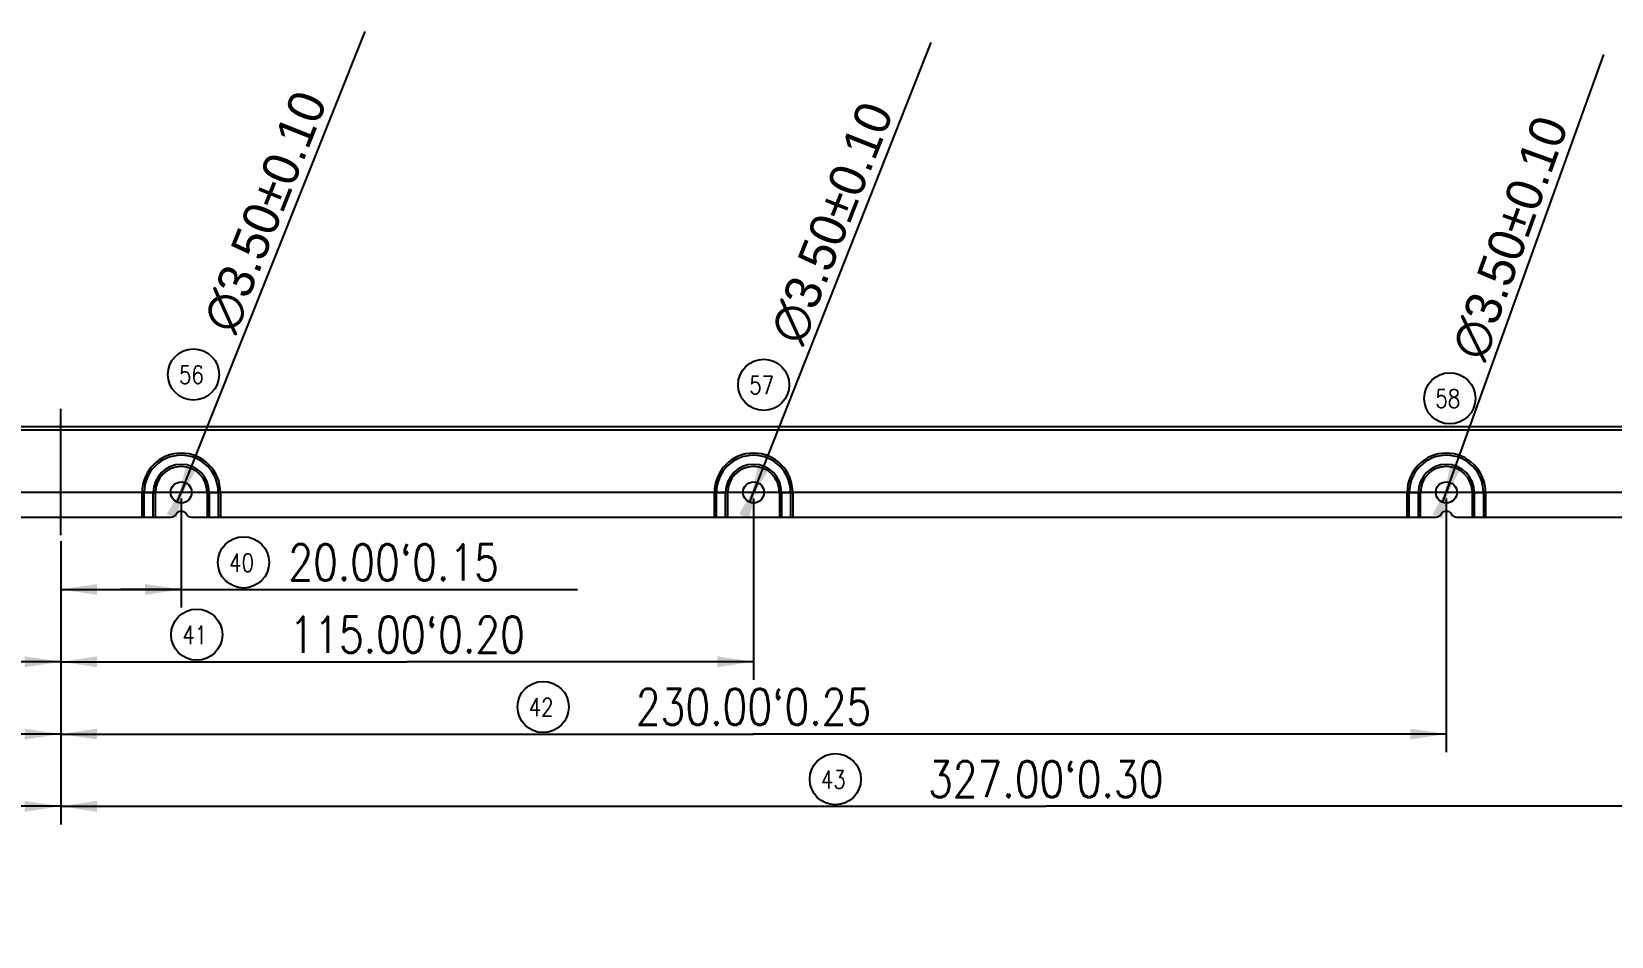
# Model space of a CAD drawing. Header units: millimetres. Extents: x 0 to 1600, y 0 to 1108.
# Drawn here: x 782 to 1044.3, y 193.1 to 343.3 of the extents above; entities that cross this region are included whole.
import ezdxf
from ezdxf.enums import TextEntityAlignment as Align

# ---------------------------------------------------------------- set-up
doc = ezdxf.new("R2010")
doc.units = ezdxf.units.MM
doc.header["$LTSCALE"] = 88
doc.linetypes.add('CENTER', pattern=[0.6, 0.375, -0.075, 0.075, -0.075])
doc.layers.get('0').update_dxf_attribs({"linetype": 'CONTINUOUS'})
doc.layers.add('DEFAULT_1', color=7, linetype='CENTER')
doc.styles.get("Standard").update_dxf_attribs({"font": 'SIMPLEX.SHX', "width": 0.8})
doc.styles.add('TEXTSTYLE_2', font='gdt_____.ttf')
doc.dimstyles.new('DIMSTYLE_1', dxfattribs={"dimtxt": 6, "dimasz": 6, "dimexe": 3, "dimexo": 1, "dimgap": 1.5, "dimtad": 1, "dimzin": 0, "dimdsep": 46, "dimtxsty": 'STANDARD', "dimblk": '_FILLED', "dimblk1": '_FILLED', "dimblk2": '_FILLED', "dimcen": 0.09, "dimadec": 0, "dimazin": 0, "dimtp": 0.01, "dimtm": 0.01, "dimtfac": 1, "dimtofl": 0, "dimtmove": 0, "dimatfit": 3, "dimldrblk": '_FILLED', "dimfxl": 1, "dimtolj": 1, "dimtzin": 0, "dimarcsym": 0})
doc.dimstyles.new('DIMSTYLE_2', dxfattribs={"dimtxt": 6, "dimasz": 6, "dimexe": 3, "dimexo": 1, "dimtad": 1, "dimzin": 0, "dimdsep": 46, "dimtxsty": 'TEXTSTYLE_2', "dimblk": '_FILLED', "dimblk1": '_FILLED', "dimblk2": '_FILLED', "dimcen": 0.09, "dimadec": 0, "dimazin": 0, "dimtp": 0.01, "dimtm": 0.01, "dimtfac": 1, "dimtmove": 0, "dimatfit": 2, "dimldrblk": '_FILLED', "dimfxl": 1, "dimtolj": 1, "dimtzin": 0, "dimarcsym": 0})

# ---------------------------------------------------------------- blocks, each defined once
blk = doc.blocks.new('_FILLED')
at = {"color": 0, "linetype": 'BYBLOCK'}
blk.add_solid([(0, 0), (-1, 0.15), (-1, -0.15)], dxfattribs=at)
blk = doc.blocks.new('*D21')
at = {"color": 2}
for p, q in [((671.87, 265.79), (671.87, 240.17)), ((786.87, 258.67), (786.87, 240.17)), ((671.87, 240.17), (671.87, 235.67)), ((671.87, 238.67), (729.37, 238.67)), ((786.87, 238.67), (729.37, 238.67)), ((786.87, 240.17), (786.87, 235.67))]:
    blk.add_line(p, q, dxfattribs=at)
at = {"color": 2, "xscale": 6, "yscale": 6, "zscale": 6, "rotation": 180}
blk.add_blockref('_FILLED', (671.87, 238.67), dxfattribs=at)
at = {"color": 2, "xscale": 6, "yscale": 6, "zscale": 6}
blk.add_blockref('_FILLED', (786.87, 238.67), dxfattribs=at)
at = {"color": 2, "width": 0.8}
blk.add_text('115.00`0.20', height=6, dxfattribs=at).set_placement((729.37, 240.17), align=Align.CENTER)
blk = doc.blocks.new('*D22')
at = {"color": 2}
for p, q in [((556.87, 265.79), (556.87, 228.17)), ((786.87, 258.67), (786.87, 228.17)), ((556.87, 228.17), (556.87, 223.67)), ((786.87, 228.17), (786.87, 223.67)), ((556.87, 226.67), (671.87, 226.67)), ((786.87, 226.67), (671.87, 226.67))]:
    blk.add_line(p, q, dxfattribs=at)
at = {"color": 2, "xscale": 6, "yscale": 6, "zscale": 6, "rotation": 180}
blk.add_blockref('_FILLED', (556.87, 226.67), dxfattribs=at)
at = {"color": 2, "xscale": 6, "yscale": 6, "zscale": 6}
blk.add_blockref('_FILLED', (786.87, 226.67), dxfattribs=at)
at = {"color": 2, "width": 0.8}
blk.add_text('230.00`0.25', height=6, dxfattribs=at).set_placement((671.87, 228.17), align=Align.CENTER)
blk = doc.blocks.new('*D23')
at = {"color": 2}
for p, q in [((459.87, 265.79), (459.87, 216.17)), ((786.87, 258.67), (786.87, 216.17)), ((459.87, 216.17), (459.87, 211.67)), ((786.87, 216.17), (786.87, 211.67)), ((459.87, 214.67), (623.37, 214.67)), ((786.87, 214.67), (623.37, 214.67))]:
    blk.add_line(p, q, dxfattribs=at)
at = {"color": 2, "xscale": 6, "yscale": 6, "zscale": 6, "rotation": 180}
blk.add_blockref('_FILLED', (459.87, 214.67), dxfattribs=at)
at = {"color": 2, "xscale": 6, "yscale": 6, "zscale": 6}
blk.add_blockref('_FILLED', (786.87, 214.67), dxfattribs=at)
at = {"color": 2, "width": 0.8}
blk.add_text('327.00`0.30', height=6, dxfattribs=at).set_placement((623.37, 216.17), align=Align.CENTER)
blk = doc.blocks.new('*D24')
at = {"color": 2}
for p, q in [((806.87, 265.79), (806.87, 252.17)), ((786.87, 258.67), (786.87, 252.17)), ((786.87, 252.17), (786.87, 247.67)), ((806.87, 252.17), (806.87, 247.67)), ((786.87, 250.67), (796.87, 250.67)), ((806.87, 250.67), (796.87, 250.67)), ((796.87, 250.67), (872.64, 250.67))]:
    blk.add_line(p, q, dxfattribs=at)
at = {"color": 2, "xscale": 6, "yscale": 6, "zscale": 6, "rotation": 180}
blk.add_blockref('_FILLED', (786.87, 250.67), dxfattribs=at)
at = {"color": 2, "xscale": 6, "yscale": 6, "zscale": 6}
blk.add_blockref('_FILLED', (806.87, 250.67), dxfattribs=at)
at = {"color": 2, "width": 0.8}
blk.add_text('20.00`0.15', height=6, dxfattribs=at).set_placement((824.64, 252.17))
blk = doc.blocks.new('*D25')
at = {"color": 2}
for p, q in [((901.87, 265.79), (901.87, 240.17)), ((786.87, 258.67), (786.87, 240.17)), ((786.87, 240.17), (786.87, 235.67)), ((786.87, 238.67), (844.37, 238.67)), ((901.87, 238.67), (844.37, 238.67)), ((901.87, 240.17), (901.87, 235.67))]:
    blk.add_line(p, q, dxfattribs=at)
at = {"color": 2, "xscale": 6, "yscale": 6, "zscale": 6, "rotation": 180}
blk.add_blockref('_FILLED', (786.87, 238.67), dxfattribs=at)
at = {"color": 2, "xscale": 6, "yscale": 6, "zscale": 6}
blk.add_blockref('_FILLED', (901.87, 238.67), dxfattribs=at)
at = {"color": 2, "width": 0.8}
blk.add_text('115.00`0.20', height=6, dxfattribs=at).set_placement((844.37, 240.17), align=Align.CENTER)
blk = doc.blocks.new('*D26')
at = {"color": 2}
for p, q in [((1016.87, 265.79), (1016.87, 228.17)), ((786.87, 258.67), (786.87, 228.17)), ((786.87, 228.17), (786.87, 223.67)), ((1016.87, 228.17), (1016.87, 223.67)), ((786.87, 226.67), (901.87, 226.67)), ((1016.87, 226.67), (901.87, 226.67))]:
    blk.add_line(p, q, dxfattribs=at)
at = {"color": 2, "xscale": 6, "yscale": 6, "zscale": 6, "rotation": 180}
blk.add_blockref('_FILLED', (786.87, 226.67), dxfattribs=at)
at = {"color": 2, "xscale": 6, "yscale": 6, "zscale": 6}
blk.add_blockref('_FILLED', (1016.87, 226.67), dxfattribs=at)
at = {"color": 2, "width": 0.8}
blk.add_text('230.00`0.25', height=6, dxfattribs=at).set_placement((901.87, 228.17), align=Align.CENTER)
blk = doc.blocks.new('*D27')
at = {"color": 2}
for p, q in [((1113.87, 265.79), (1113.87, 216.17)), ((786.87, 258.67), (786.87, 216.17)), ((786.87, 216.17), (786.87, 211.67)), ((1113.87, 216.17), (1113.87, 211.67)), ((786.87, 214.67), (950.37, 214.67)), ((1113.87, 214.67), (950.37, 214.67))]:
    blk.add_line(p, q, dxfattribs=at)
at = {"color": 2, "xscale": 6, "yscale": 6, "zscale": 6, "rotation": 180}
blk.add_blockref('_FILLED', (786.87, 214.67), dxfattribs=at)
at = {"color": 2, "xscale": 6, "yscale": 6, "zscale": 6}
blk.add_blockref('_FILLED', (1113.87, 214.67), dxfattribs=at)
at = {"color": 2, "width": 0.8}
blk.add_text('327.00`0.30', height=6, dxfattribs=at).set_placement((950.37, 216.17), align=Align.CENTER)
blk = doc.blocks.new('*D28')
at = {"color": 2}
for p, q in [((401.1, 277.67), (401.1, 286.67)), ((401.1, 286.67), (401.1, 272.23)), ((399.6, 277.67), (398.1, 277.67)), ((424.6, 277.67), (399.6, 277.67)), ((401.1, 193.07), (401.1, 272.23)), ((399.6, 266.79), (398.1, 266.79)), ((1112.88, 266.79), (399.6, 266.79)), ((401.1, 266.79), (401.1, 193.07))]:
    blk.add_line(p, q, dxfattribs=at)
at = {"color": 2, "xscale": 6, "yscale": 6, "zscale": 6}
for p, rotation in [((401.1, 277.67), 270), ((401.1, 266.79), 90)]:
    blk.add_blockref('_FILLED', p, dxfattribs=dict(at, rotation=rotation))
at = {"color": 2, "width": 0.8}
blk.add_text('7-10.88`0.15', height=6, rotation=90, dxfattribs=at).set_placement((399.6, 250.67), align=Align.RIGHT)
blk = doc.blocks.new('*D71')
at = {"color": 2}
for p, q in [((806.87, 266.79), (837.39, 343.29)), ((807.52, 268.41), (806.87, 266.79)), ((806.22, 265.16), (806.87, 266.79))]:
    blk.add_line(p, q, dxfattribs=at)
at = {"color": 2, "xscale": 6, "yscale": 6, "zscale": 6}
for p, rotation in [((806.22, 265.16), 248.2510126679), ((807.52, 268.41), 68.2510126679)]:
    blk.add_blockref('_FILLED', p, dxfattribs=dict(at, rotation=rotation))
at = {"color": 2, "style": 'TEXTSTYLE_2'}
blk.add_text('n3.50`0.10', height=6, rotation=68.251, dxfattribs=at).set_placement((815.68, 292.91))
blk = doc.blocks.new('*D72')
at = {"color": 2}
for p, q in [((901.87, 266.79), (931.37, 341.49)), ((902.51, 268.42), (901.87, 266.79)), ((901.23, 265.16), (901.87, 266.79))]:
    blk.add_line(p, q, dxfattribs=at)
at = {"color": 2, "xscale": 6, "yscale": 6, "zscale": 6}
for p, rotation in [((901.23, 265.16), 248.4527823347), ((902.51, 268.42), 68.4527823347)]:
    blk.add_blockref('_FILLED', p, dxfattribs=dict(at, rotation=rotation))
at = {"color": 2, "style": 'TEXTSTYLE_2'}
blk.add_text('n3.50`0.10', height=6, rotation=68.4528, dxfattribs=at).set_placement((909.83, 291.03))
blk = doc.blocks.new('*D73')
at = {"color": 2}
for p, q in [((1016.87, 266.79), (1043, 339.5)), ((1017.46, 268.43), (1016.87, 266.79)), ((1016.28, 265.14), (1016.87, 266.79))]:
    blk.add_line(p, q, dxfattribs=at)
at = {"color": 2, "xscale": 6, "yscale": 6, "zscale": 6}
for p, rotation in [((1016.28, 265.14), 250.2359395472), ((1017.46, 268.43), 70.2359395472)]:
    blk.add_blockref('_FILLED', p, dxfattribs=dict(at, rotation=rotation))
at = {"color": 2, "style": 'TEXTSTYLE_2'}
blk.add_text('n3.50`0.10', height=6, rotation=70.2359, dxfattribs=at).set_placement((1023.04, 288.39))

msp = doc.modelspace()

# ---------------------------------------------------------------- linework, layer by layer
at = {"color": 7}
for p, q in [((425.097, 277.171), (1148.647, 277.171)), ((1148.147, 277.671), (425.597, 277.671)), ((800.365, 266.788), (802.579, 266.788)), ((800.365, 262.671), (800.365, 266.788)), ((800.718, 262.671), (800.718, 266.788)), ((802.225, 262.671), (802.225, 266.788)), ((802.579, 262.671), (802.579, 266.788)), ((811.165, 266.788), (813.379, 266.788)), ((811.165, 266.788), (811.165, 262.671)), ((811.518, 266.788), (811.518, 262.671)), ((813.025, 266.788), (813.025, 262.671)), ((813.379, 266.788), (813.379, 262.671)), ((895.365, 266.788), (897.579, 266.788)), ((895.365, 262.671), (895.365, 266.788)), ((895.718, 262.671), (895.718, 266.788)), ((897.225, 262.671), (897.225, 266.788)), ((897.579, 262.671), (897.579, 266.788)), ((906.165, 266.788), (908.379, 266.788)), ((906.165, 266.788), (906.165, 262.671)), ((906.518, 266.788), (906.518, 262.671)), ((908.025, 266.788), (908.025, 262.671)), ((908.379, 266.788), (908.379, 262.671)), ((1010.365, 266.788), (1012.579, 266.788)), ((1010.365, 262.671), (1010.365, 266.788)), ((1010.718, 262.671), (1010.718, 266.788)), ((1012.225, 262.671), (1012.225, 266.788)), ((1012.579, 262.671), (1012.579, 266.788)), ((1021.165, 266.788), (1023.379, 266.788)), ((1021.165, 266.788), (1021.165, 262.671)), ((1021.518, 266.788), (1021.518, 262.671)), ((1023.025, 266.788), (1023.025, 262.671)), ((1023.379, 266.788), (1023.379, 262.671)), ((558.604, 262.671), (805.14, 262.671)), ((808.604, 262.671), (1015.14, 262.671)), ((1018.604, 262.671), (1146.147, 262.671))]:
    msp.add_line(p, q, dxfattribs=at)
at = {"color": 4}
for centre in [(808.902, 286.36), (903.555, 284.644), (1017.448, 282.399), (817.213, 255.164), (809.446, 243.164), (866.946, 231.164), (915.446, 219.164)]:
    msp.add_circle(centre, 4.25, dxfattribs=at)
at = {"color": 7}
for centre in [(806.872, 266.788), (901.872, 266.788), (1016.872, 266.788)]:
    msp.add_circle(centre, 1.75, dxfattribs=at)
for centre, radius, start, end in [((806.872, 266.788), 6.507, 0, 180), ((806.872, 266.788), 6.154, 0, 180), ((901.872, 266.788), 6.507, 0, 180), ((901.872, 266.788), 6.154, 0, 180), ((1016.872, 266.788), 6.507, 0, 180), ((1016.872, 266.788), 6.154, 0, 180), ((806.872, 266.788), 4.646, 0, 180), ((806.872, 266.788), 4.293, 0, 180), ((901.872, 266.788), 4.646, 0, 180), ((901.872, 266.788), 4.293, 0, 180), ((1016.872, 266.788), 4.646, 0, 180), ((1016.872, 266.788), 4.293, 0, 180), ((805.14, 263.671), 1, 270, 330), ((806.872, 262.671), 1, 30, 150), ((808.604, 263.671), 1, 210, 270), ((1015.14, 263.671), 1, 270, 330), ((1016.872, 262.671), 1, 30, 150), ((1018.604, 263.671), 1, 210, 270)]:
    msp.add_arc(centre, radius, start, end, dxfattribs=at)
at = {"layer": 'DEFAULT_1', "color": 2}
msp.add_line((786.872, 259.671), (786.872, 280.671), dxfattribs=at)

# ---------------------------------------------------------------- texts
at = {"color": 4, "width": 0.8}
for s, p in [('56', (806.511, 284.81)), ('57', (901.164, 283.094)), ('58', (1015.057, 280.849)), ('40', (814.822, 253.614)), ('41', (807.055, 241.614)), ('42', (864.555, 229.614)), ('43', (913.055, 217.614))]:
    msp.add_text(s, height=3, dxfattribs=at).set_placement(p)

# ---------------------------------------------------------------- dimensions: what is measured, and where the dimension line sits
at = {"color": 2}
for p1, p2, picture, middle in [((807.52, 268.413), (806.223, 265.163), '*D71', (823.052, 319.49)), ((902.514, 268.416), (901.229, 265.16), '*D72', (917.111, 317.636)), ((1017.463, 268.435), (1016.28, 265.141), '*D73', (1029.49, 315.213))]:
    dim = msp.add_diameter_dim_2p(p1=p1, p2=p2, text='n3.50`0.10', dimstyle='DIMSTYLE_2', override={"dimpost": '<>'}, dxfattribs=at)
    dim.commit()
    dim.dimension.update_dxf_attribs({"geometry": picture, "text_midpoint": middle, "dimtype": 163})
for base, p1, p2, angle, text, picture, middle in [((401.097, 266.788), (425.597, 277.671), (1113.88, 266.788), 270, '7-10.88`0.15', '*D28', (401.097, 221.871)), ((459.872, 214.671), (786.872, 259.671), (459.872, 266.788), 180, '327.00`0.30', '*D23', (623.372, 214.671)), ((556.872, 226.671), (786.872, 259.671), (556.872, 266.788), 180, '230.00`0.25', '*D22', (671.872, 226.671)), ((671.872, 238.671), (786.872, 259.671), (671.872, 266.788), 180, '115.00`0.20', '*D21', (729.372, 238.671))]:
    dim = msp.add_linear_dim(base=base, p1=p1, p2=p2, angle=angle, text=text, dimstyle='DIMSTYLE_1', dxfattribs=at)
    dim.commit()
    dim.dimension.update_dxf_attribs({"geometry": picture, "text_midpoint": middle, "dimtype": 160})
for base, p2, text, picture, middle in [((806.872, 250.671), (806.872, 266.788), '20.00`0.15', '*D24', (848.638, 250.671)), ((901.872, 238.671), (901.872, 266.788), '115.00`0.20', '*D25', (844.372, 238.671)), ((1016.872, 226.671), (1016.872, 266.788), '230.00`0.25', '*D26', (901.872, 226.671)), ((1113.872, 214.671), (1113.872, 266.788), '327.00`0.30', '*D27', (950.372, 214.671))]:
    dim = msp.add_linear_dim(base=base, p1=(786.872, 259.671), p2=p2, text=text, dimstyle='DIMSTYLE_1', dxfattribs=at)
    dim.commit()
    dim.dimension.update_dxf_attribs({"geometry": picture, "text_midpoint": middle, "dimtype": 160})

doc.saveas('drawing.dxf')
